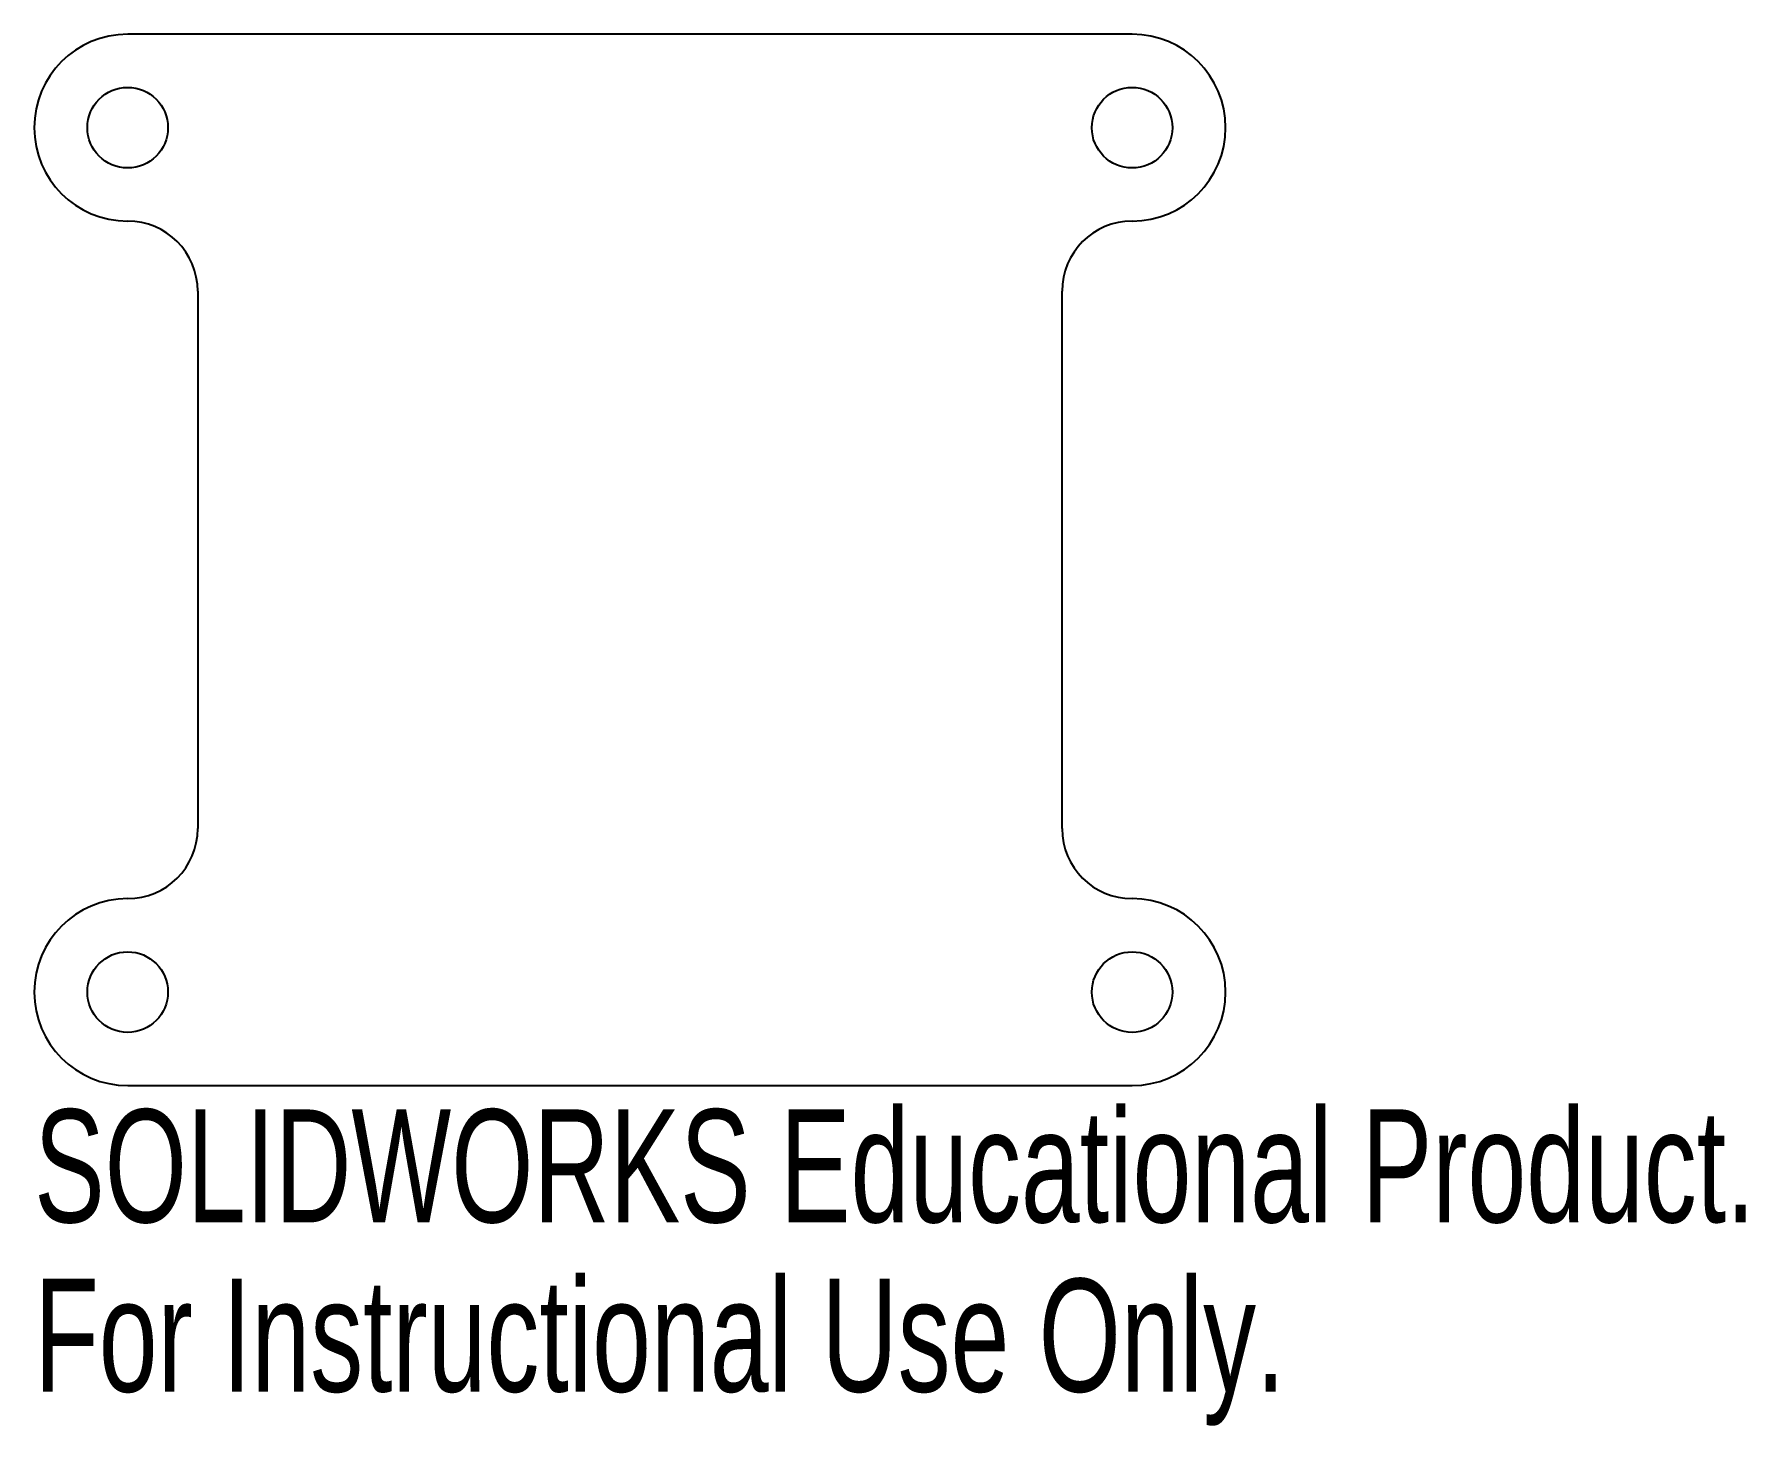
# Model space of a CAD drawing. Header units: millimetres. Extents: x -25.5 to 47.8, y -37.1 to 22.5.
import ezdxf

# ---------------------------------------------------------------- set-up
doc = ezdxf.new("R2010")
doc.units = ezdxf.units.MM
doc.styles.add('SLDTEXTSTYLE0', font='TXT', dxfattribs={"width": 0.7})

msp = doc.modelspace()

# ---------------------------------------------------------------- linework, layer by layer
at = {"color": 7, "linetype": 'Continuous', "lineweight": 25}
for p, q in [((21.5, 22.5), (-21.5, 22.5)), ((-18.5, 11.5), (-18.5, -11.5)), ((18.5, -11.5), (18.5, 11.5)), ((-21.5, -22.5), (21.5, -22.5))]:
    msp.add_line(p, q, dxfattribs=at)
for centre in [(-21.5, 18.5), (21.5, 18.5), (-21.5, -18.5), (21.5, -18.5)]:
    msp.add_circle(centre, 1.725, dxfattribs=at)
for centre, radius, start, end in [((-21.5, 18.5), 4, 90, 270), ((21.5, 18.5), 4, 270, 90), ((-21.5, 11.5), 3, 0, 90), ((21.5, 11.5), 3, 90, 180), ((-21.5, -11.5), 3, 270, 0), ((21.5, -11.5), 3, 180, 270), ((-21.5, -18.5), 4, 90, 270), ((21.5, -18.5), 4, 270, 90)]:
    msp.add_arc(centre, radius, start, end, dxfattribs=at)

# ---------------------------------------------------------------- texts
at = {"color": 7, "linetype": 'Continuous', "char_height": 4.83362, "attachment_point": 1, "style": 'SLDTEXTSTYLE0'}
for s, insert in [('SOLIDWORKS Educational Product.', (-25.5, -23.52)), ('For Instructional Use Only.', (-25.5, -30.77))]:
    msp.add_mtext(s, dxfattribs=dict(at, insert=insert))

doc.saveas('drawing.dxf')
